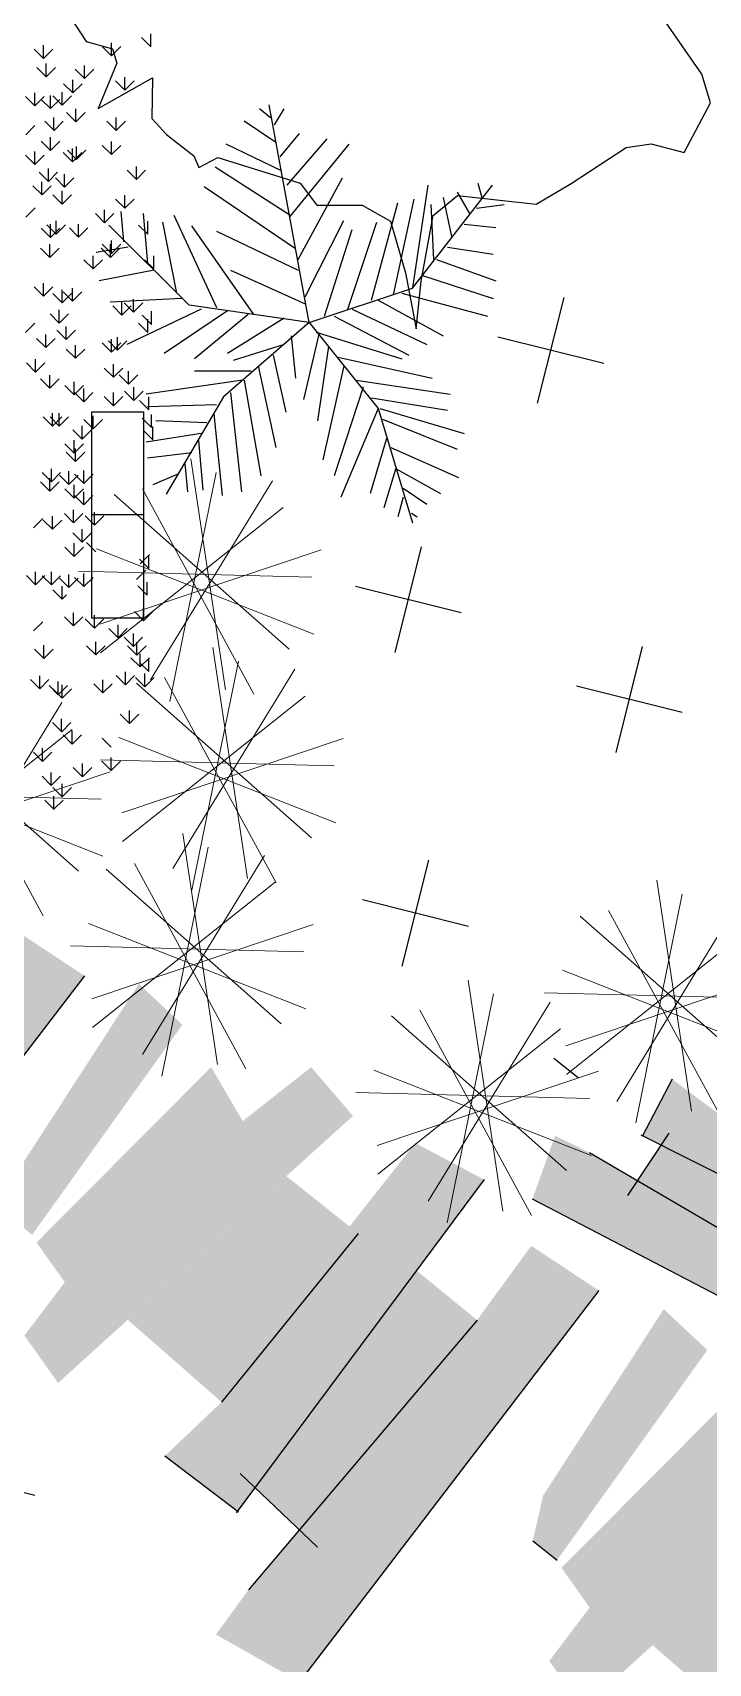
# Model space of a CAD drawing. Header units: millimetres. Extents: x 1933 to 24107, y 1228 to 18074.
# Drawn here: x 16916 to 17900, y 14002 to 16374 of the extents above; entities that cross this region are included whole.
import ezdxf

# ---------------------------------------------------------------- set-up
doc = ezdxf.new("R2010")
doc.units = ezdxf.units.MM
doc.layers.add('marc det', color=74, linetype='Continuous', lineweight=18)
doc.styles.add('ATTR', font='romans.shx', dxfattribs={"width": 0.8, "height": 0.470416})

# ---------------------------------------------------------------- blocks, each defined once
blk = doc.blocks.new('fff')
at = {"color": 93}
for p, q in [((80799.9, 23710.9), (80683.3, 24344.1)), ((80702.9, 24234.5), (80610.4, 24296.4)), ((80686.8, 24306.7), (80654.6, 24332.5)), ((80698.9, 24286.1), (80727, 24332.5)), ((80715, 24193.2), (80771.3, 24260.3)), ((80735.1, 24110.7), (80851.8, 24244.8)), ((80719, 24152), (80558.1, 24229.3)), ((80743.1, 24017.9), (80916.2, 24229.3)), ((80743.1, 24023), (80525.9, 24162.3)), ((80759.2, 23925), (80493.7, 24105.5)), ((80767.3, 23894.1), (80896, 24131.3)), ((81099.8, 23810.9), (81333.1, 24110.8)), ((81101.3, 23811.5), (81145.5, 24110.7)), ((81290.4, 24115.9), (81302.4, 24074.6)), ((80980.5, 23775.4), (81057, 24059.1)), ((81044.9, 23790.9), (81105.3, 24069.4)), ((81153.6, 24054), (81161.6, 23894.1)), ((81189.8, 24074.6), (81213.9, 23961.1)), ((81230, 24090.1), (81266.2, 24028.2)), ((81286.3, 24043.6), (81366.8, 24054)), ((80260.3, 23945.6), (80252.3, 24033.3)), ((80316.6, 24028.2), (80328.7, 23883.7)), ((80373, 24002.4), (80413.2, 23796.1)), ((80405.2, 24023), (80529.9, 23754.8)), ((80787.4, 23785.7), (80900.1, 24007.5)), ((80912.1, 23749.6), (80996.6, 24002.4)), ((80450.1, 23760.9), (80216.8, 23994.2)), ((80638.5, 23734.2), (80457.5, 23992.1)), ((80529.9, 23976.6), (80767.3, 23863.1)), ((80843.7, 23729), (80924.2, 23981.7)), ((81250.1, 23997.2), (81342.7, 23986.9)), ((80272.4, 23930.2), (80179.8, 23914.7)), ((81201.8, 23930.2), (81334.6, 23909.5)), ((80348.8, 23863.1), (80187.9, 23832.2)), ((80570.1, 23863.1), (80787.4, 23765.1)), ((81169.6, 23894.1), (81342.7, 23832.2)), ((81129.4, 23847.6), (81334.6, 23780.6)), ((80429.3, 23780.6), (80220.1, 23770.3)), ((80799.9, 23710.9), (81099.8, 23810.9)), ((81000.7, 23775.4), (81189.8, 23672.3)), ((81069.1, 23796.1), (81318.5, 23729)), ((80485.6, 23749.6), (80268.4, 23646.5)), ((80562.1, 23744.5), (80377, 23620.7)), ((80799.9, 23710.9), (80450.1, 23760.9)), ((80622.4, 23734.2), (80465.5, 23605.2)), ((80727, 23723.8), (80562.1, 23620.7)), ((80871.9, 23729), (81089.2, 23615.5)), ((80924.2, 23749.6), (81141.5, 23646.5)), ((80799.9, 23710.9), (80550, 23494.4)), ((80747.2, 23672.3), (80759.2, 23548.5)), ((80827.6, 23677.4), (80783.4, 23486.6)), ((80799.9, 23710.9), (80999.9, 23461)), ((80819.6, 23682.6), (81069.1, 23605.2)), ((80727, 23646.5), (80578.2, 23600)), ((80855.8, 23641.3), (80823.6, 23424.7)), ((80650.6, 23584.6), (80702.9, 23347.3)), ((80694.9, 23615.5), (80731.1, 23450.4)), ((80900.1, 23584.6), (80839.7, 23311.2)), ((80884, 23610.4), (81157.6, 23548.5)), ((80606.3, 23543.3), (80324.7, 23502)), ((80630.5, 23569.1), (80465.5, 23569.1)), ((80610.4, 23543.3), (80658.7, 23264.7)), ((80936.3, 23543.3), (81209.9, 23502)), ((80550, 23494.4), (80383.4, 23211.1)), ((80570.1, 23507.2), (80602.3, 23218.3)), ((80956.4, 23522.7), (80871.9, 23264.7)), ((80980.5, 23491.7), (81201.8, 23455.6)), ((80529.9, 23471.1), (80328.7, 23465.9)), ((80521.8, 23445.3), (80546, 23208)), ((81000.7, 23460.8), (80892, 23202.8)), ((80999.9, 23461), (81099.8, 23127.8)), ((81004.7, 23460.8), (81250.1, 23388.5)), ((80485.6, 23388.5), (80324.7, 23362.8)), ((80501.7, 23419.5), (80352.8, 23424.7)), ((81012.7, 23429.8), (81230, 23342.1)), ((80477.6, 23367.9), (80489.7, 23223.5)), ((81024.8, 23373.1), (80976.5, 23213.2)), ((81036.9, 23347.3), (81234, 23259.6)), ((80457.5, 23331.8), (80328.7, 23316.3)), ((80437.3, 23300.9), (80445.4, 23218.3)), ((80417.2, 23269.9), (80344.8, 23239)), ((81053, 23290.5), (81016.7, 23171.9)), ((81053, 23285.4), (81181.7, 23213.2)), ((81073.1, 23202.8), (81057, 23146.1)), ((81073.1, 23228.6), (81141.5, 23182.2)), ((81097.2, 23156.4), (81113.3, 23146.1))]:
    blk.add_line(p, q, dxfattribs=at)
at = {"color": 93, "style": 'ATTR', "width": 0.8, "flags": 9}
blk.add_attdef('ESTCODE', (80799.9, 23710.9), '', height=0.00304, dxfattribs=at)
blk = doc.blocks.new('pzzzzzzzzz')
at = {"layer": 'marc det', "color": 85, "lineweight": 0}
for p, q in [((-11.9, 110.3), (16.9, -81.7)), ((-29.4, -91.4), (9.2, 98.8)), ((40.6, -85.3), (-52.1, 85.3)), ((56.1, 92.1), (-45.3, -73.5)), ((-87.1, -51.1), (64.8, 69.8)), ((-75.6, 80.6), (69.9, -48)), ((90.3, -35.5), (-90.3, 35.5)), ((96.4, 34.5), (-87.6, -27.2)), ((-105.3, 16.8), (88.8, 11.8))]:
    blk.add_line(p, q, dxfattribs=at)

msp = doc.modelspace()

# ---------------------------------------------------------------- hatches: boundary and pattern name
h = msp.add_hatch(color=30)
h.set_gradient(color1=(250, 136, 5), one_color=1, tint=1, name='INVCURVED')
h.paths.add_polyline_path([(16991.6, 15002.6), (16893.4, 15067.6), (16814.6, 14959.7), (16481.8, 14567.2), (16434.5, 14502.4), (16556.3, 14433.5)])
h.paths.add_polyline_path([(16814.6, 14959.7), (16726.4, 15031.8), (16491.5, 14715.9), (16556, 14654.7)], flags=17)
h.paths.add_polyline_path([(16824.7, 15164), (16724.4, 15217.2), (16629, 15095.8), (16641.7, 15085.7), (16442.8, 14840.4), (16442.6, 14840.5), (16360.4, 14762.1), (16466, 14681.7)])
for points in [[(17134.3, 14931.3), (17070.9, 14990.8), (16895.4, 14719.7), (16880.3, 14653.8), (16915.7, 14625.9)], [(17898.1, 14458.2), (17834.7, 14517.7), (17659.1, 14246.5), (17644.1, 14180.6), (17679.5, 14152.7)]]:
    msp.add_hatch(color=30).paths.add_polyline_path(points)
h = msp.add_hatch(color=30)
h.paths.add_polyline_path([(17390.2, 14627.8), (17285.7, 14711.1), (17054.8, 14502.1), (17191.2, 14382.6), (17192.1, 14383.5)])
h.paths.add_polyline_path([(17382.5, 14798.8), (17321.7, 14869.6), (17222.1, 14791.2), (17223.2, 14789.2), (16965.3, 14553.8), (16963.1, 14556.9), (16904.3, 14479.2), (16953.4, 14410.4)])
h.paths.add_polyline_path([(17223.2, 14789.2), (17176.1, 14869.8), (16922, 14614.6), (16965.3, 14553.8)])
h = msp.add_hatch(color=30)
h.set_gradient(color1=(250, 136, 5), one_color=1, tint=1, name='INVCURVED')
h.paths.add_polyline_path([(18088.3, 14445.8), (18121.4, 14521.3), (18037.5, 14562.7), (17726.8, 14745.1), (17676.5, 14770), (17643.6, 14677.7)])
h.paths.add_polyline_path([(18037.5, 14562.7), (18076.6, 14632.2), (17830.6, 14756.3), (17796.1, 14704.5)], flags=17)
h.paths.add_polyline_path([(18179.6, 14580.3), (18204.3, 14655.8), (18109.1, 14707), (18103.6, 14697.1), (17910.6, 14804.8), (17910.6, 14804.9), (17846.7, 14852.2), (17803.9, 14769.7)])
h = msp.add_hatch(color=30)
h.set_gradient(color1=(250, 136, 5), one_color=1, tint=1, name='INVCURVED')
h.paths.add_polyline_path([(17740.2, 14544.8), (17641.9, 14609.8), (17563.1, 14501.8), (17230.3, 14109.3), (17183, 14044.5), (17304.8, 13975.6)])
h.paths.add_polyline_path([(17563.1, 14501.8), (17474.9, 14573.9), (17240, 14258), (17304.5, 14196.8)], flags=17)
h.paths.add_polyline_path([(17573.2, 14706.1), (17473, 14759.3), (17377.5, 14637.9), (17390.2, 14627.8), (17191.3, 14382.5), (17191.2, 14382.6), (17108.9, 14304.2), (17214.6, 14223.8)])
h = msp.add_hatch(color=30)
h.paths.add_polyline_path([(18154, 14154.7), (18049.5, 14238), (17818.5, 14029), (17954.9, 13909.5), (17955.9, 13910.3)])
h.paths.add_polyline_path([(18146.3, 14325.6), (18085.5, 14396.5), (17985.8, 14318.1), (17987, 14316), (17729.1, 14080.6), (17726.9, 14083.7), (17668.1, 14006.1), (17717.1, 13937.2)])
h.paths.add_polyline_path([(17987, 14316), (17939.9, 14396.7), (17685.8, 14141.4), (17729.1, 14080.6)])

# ---------------------------------------------------------------- linework, layer by layer
at = {"color": 85}
for p, q in [((17088.3, 16353.6), (17074.8, 16367.1)), ((17088.3, 16353.6), (17088.3, 16372.7)), ((16932, 16336.7), (16918.5, 16350.2)), ((16932, 16336.7), (16932, 16355.8)), ((16932, 16336.7), (16945.5, 16350.2)), ((17031, 16340.5), (17017.6, 16353.9)), ((17031, 16340.5), (17031, 16359.5)), ((17031, 16340.5), (17044.5, 16353.9)), ((16936, 16310.1), (16922.6, 16323.5)), ((16936, 16310), (16936, 16329.1)), ((16936, 16310.1), (16949.5, 16323.5)), ((16991.7, 16307.5), (16978.2, 16320.9)), ((16991.7, 16307.5), (16991.7, 16326.5)), ((16991.7, 16307.5), (17005.2, 16320.9)), ((16974.9, 16286.5), (16961.4, 16300)), ((16974.9, 16286.5), (16974.9, 16305.5)), ((16974.9, 16286.5), (16988.4, 16300)), ((17050.5, 16290.7), (17037, 16304.2)), ((17050.5, 16290.7), (17050.5, 16309.7)), ((17050.5, 16290.7), (17064, 16304.2)), ((16919.7, 16267.8), (16906.2, 16281.3)), ((16919.6, 16267.8), (16919.6, 16286.8)), ((16919.7, 16267.8), (16933.1, 16281.3)), ((16942.3, 16263.7), (16928.8, 16277.1)), ((16942.3, 16263.7), (16942.3, 16282.7)), ((16942.3, 16263.7), (16955.8, 16277.1)), ((16959.2, 16268.6), (16945.7, 16282.1)), ((16959.2, 16268.6), (16959.2, 16287.7)), ((16959.2, 16268.6), (16972.7, 16282.1)), ((16947.4, 16231.8), (16947.4, 16250.8)), ((16979.1, 16244.5), (16965.6, 16258)), ((16979.1, 16244.5), (16979.1, 16263.6)), ((16979.1, 16244.5), (16992.6, 16258)), ((17037.9, 16231.9), (17037.9, 16251)), ((16906.3, 16225.6), (16919.7, 16239.1)), ((16947.5, 16231.8), (16934, 16245.3)), ((16947.5, 16231.8), (16960.9, 16245.3)), ((17037.9, 16231.9), (17024.4, 16245.4)), ((17037.9, 16231.9), (17051.4, 16245.4)), ((16919.6, 16182.4), (16919.6, 16201.4)), ((16942.3, 16203), (16928.8, 16216.4)), ((16942.3, 16203), (16942.3, 16222)), ((16942.3, 16203), (16955.8, 16216.4)), ((16974.2, 16186.5), (16960.8, 16200)), ((16980.4, 16189.6), (16966.9, 16203.1)), ((16974.2, 16186.5), (16974.2, 16205.6)), ((16974.2, 16186.5), (16987.7, 16200)), ((16980.4, 16189.6), (16980.4, 16208.6)), ((16980.4, 16189.6), (16993.9, 16203.1)), ((17031, 16196.8), (17017.6, 16210.3)), ((17031, 16196.8), (17031, 16215.8)), ((17031, 16196.8), (17044.5, 16210.3)), ((16919.7, 16182.4), (16906.2, 16195.9)), ((16919.7, 16182.4), (16933.1, 16195.9)), ((16939.2, 16157.7), (16939.2, 16176.7)), ((17067.3, 16160.6), (17067.3, 16179.7)), ((16939.2, 16157.7), (16925.7, 16171.2)), ((16929.9, 16138.1), (16929.9, 16157.2)), ((16939.2, 16157.7), (16952.7, 16171.2)), ((16962.9, 16149.5), (16949.4, 16162.9)), ((16962.9, 16149.5), (16962.9, 16168.5)), ((16962.9, 16149.5), (16976.4, 16162.9)), ((17067.3, 16160.6), (17053.8, 16174.1)), ((17067.3, 16160.6), (17080.8, 16174.1)), ((16930, 16138.2), (16916.5, 16151.6)), ((16930, 16138.2), (16943.4, 16151.6)), ((16959.2, 16124.9), (16945.7, 16138.4)), ((16959.2, 16124.9), (16959.2, 16144)), ((16959.2, 16124.9), (16972.7, 16138.4)), ((17050.5, 16118.7), (17037, 16132.1)), ((17050.5, 16118.7), (17050.5, 16137.7)), ((17050.5, 16118.7), (17064, 16132.1)), ((16906.3, 16106), (16919.8, 16119.5)), ((17021.1, 16097.7), (17007.6, 16111.2)), ((17021.1, 16097.7), (17021.1, 16116.7)), ((17021.1, 16097.7), (17034.6, 16111.2)), ((16942.3, 16076.4), (16928.8, 16089.9)), ((16950.6, 16081.3), (16937.1, 16094.8)), ((16942.3, 16076.4), (16942.3, 16095.5)), ((16942.3, 16076.4), (16955.8, 16089.9)), ((16950.5, 16081.3), (16950.5, 16100.4)), ((16950.6, 16081.3), (16964, 16094.8)), ((16983.3, 16076.7), (16969.8, 16090.2)), ((16983.3, 16076.7), (16983.3, 16095.7)), ((16983.3, 16076.7), (16996.8, 16090.2)), ((17084.1, 16080.9), (17070.6, 16094.4)), ((17084.1, 16080.9), (17084.1, 16099.9)), ((16941.3, 16047.4), (16927.8, 16060.9)), ((16941.3, 16047.4), (16941.3, 16066.4)), ((16941.3, 16047.4), (16954.8, 16060.9)), ((17029.5, 16047.3), (17016, 16060.8)), ((17031, 16053.1), (17017.6, 16066.6)), ((17029.5, 16047.3), (17029.5, 16066.4)), ((17029.5, 16047.3), (17043, 16060.8)), ((17031, 16053.1), (17031, 16072.1)), ((17031, 16053.1), (17044.5, 16066.6)), ((17004.3, 16030.6), (16990.8, 16044)), ((17004.3, 16030.5), (17004.3, 16049.6)), ((17004.3, 16030.6), (17017.8, 16044)), ((17092.5, 16030.6), (17079, 16044)), ((17092.5, 16030.5), (17092.5, 16049.6)), ((16932, 15990.8), (16932, 16009.8)), ((16932, 15990.8), (16918.6, 16004.3)), ((16932, 15990.8), (16945.5, 16004.3)), ((16959.2, 15981.3), (16945.7, 15994.7)), ((16959.2, 15981.2), (16959.2, 16000.3)), ((16959.2, 15981.3), (16972.7, 15994.7)), ((16974.2, 15983.6), (16960.8, 15997.1)), ((16974.2, 15983.6), (16974.2, 16002.6)), ((16974.2, 15983.6), (16987.7, 15997.1)), ((17063.1, 15967.6), (17063.1, 15986.7)), ((16955.1, 15951.9), (16941.7, 15965.3)), ((16955.1, 15951.9), (16955.1, 15970.9)), ((16955.1, 15951.9), (16968.6, 15965.3)), ((17046.3, 15963.4), (17032.8, 15976.9)), ((17046.3, 15963.4), (17046.3, 15982.5)), ((17046.3, 15963.4), (17059.8, 15976.9)), ((17063.1, 15967.6), (17049.6, 15981.1)), ((17063.1, 15967.6), (17076.6, 15981.1)), ((17089.3, 15949.9), (17075.8, 15963.4)), ((17089.3, 15949.9), (17089.3, 15968.9)), ((16905.8, 15938.1), (16919.3, 15951.5)), ((16965.2, 15928), (16951.7, 15941.5)), ((16965.2, 15928), (16965.2, 15947)), ((16965.2, 15928), (16978.7, 15941.5)), ((17084.1, 15938.3), (17070.6, 15951.7)), ((17084.1, 15938.2), (17084.1, 15957.3)), ((16935.5, 15916.1), (16922, 15929.6)), ((16935.5, 15916.1), (16935.5, 15935.1)), ((16935.5, 15916.1), (16949, 15929.6)), ((16978.8, 15900.6), (16978.8, 15919.6)), ((17031, 15909.4), (17017.6, 15922.9)), ((17040, 15912.4), (17026.5, 15925.9)), ((17031, 15909.4), (17031, 15928.5)), ((17031, 15909.4), (17044.5, 15922.9)), ((17039.9, 15912.4), (17039.9, 15931.5)), ((17040, 15912.4), (17053.4, 15925.9)), ((16920.6, 15880.5), (16907.2, 15894)), ((16920.6, 15880.5), (16920.6, 15899.5)), ((16920.6, 15880.5), (16934.1, 15894)), ((16978.8, 15900.6), (16965.3, 15914.1)), ((16978.8, 15900.6), (16992.3, 15914.1)), ((17034, 15873), (17034, 15892)), ((16941.3, 15857.2), (16927.8, 15870.7)), ((16941.3, 15857.2), (16941.3, 15876.2)), ((16941.3, 15857.2), (16954.8, 15870.7)), ((17034.1, 15873), (17020.6, 15886.4)), ((17034.1, 15873), (17047.5, 15886.4)), ((17055.8, 15863.1), (17042.3, 15876.5)), ((17055.8, 15863.1), (17042.3, 15876.5)), ((17055.8, 15863.1), (17055.8, 15882.1)), ((17055.8, 15863.1), (17055.8, 15882.1)), ((17055.8, 15863.1), (17069.3, 15876.5)), ((17055.8, 15863.1), (17069.3, 15876.5)), ((16976.8, 15847.3), (16963.4, 15860.8)), ((16976.8, 15847.3), (16976.8, 15866.4)), ((16976.8, 15847.3), (16990.3, 15860.8)), ((16990.6, 15837.5), (16977.2, 15850.9)), ((16990.6, 15837.5), (16990.6, 15856.5)), ((16990.6, 15837.5), (17004.1, 15850.9)), ((17034.1, 15831.6), (17020.6, 15845)), ((17034, 15831.5), (17034, 15850.6)), ((17034.1, 15831.6), (17047.5, 15845)), ((17063.7, 15839.4), (17050.2, 15852.9)), ((17063.6, 15839.4), (17063.6, 15858.5)), ((17063.7, 15839.4), (17077.1, 15852.9)), ((17085.3, 15825.6), (17085.3, 15844.7)), ((16945.2, 15802), (16945.2, 15821)), ((16955.1, 15801.9), (16955.1, 15820.9)), ((17085.4, 15825.6), (17071.9, 15839.1)), ((16945.3, 15802), (16931.8, 15815.4)), ((16955.1, 15801.9), (16941.7, 15815.3)), ((16945.3, 15802), (16958.7, 15815.4)), ((16955.1, 15801.9), (16968.6, 15815.3)), ((16988.4, 15783.1), (16974.9, 15796.6)), ((16988.3, 15783.1), (16988.3, 15802.2)), ((16988.4, 15783.1), (17001.8, 15796.6)), ((17004.5, 15798), (16991, 15811.5)), ((17004.5, 15798), (16991, 15811.5)), ((17004.4, 15798), (17004.4, 15817)), ((17004.4, 15798), (17004.4, 15817)), ((17004.5, 15798), (17017.9, 15811.5)), ((17004.5, 15798), (17017.9, 15811.5)), ((17089.3, 15799.9), (17075.8, 15813.4)), ((17089.3, 15799.9), (17089.3, 15818.9)), ((17091.3, 15782.2), (17091.3, 15801.2)), ((17091.3, 15782.2), (17091.3, 15801.2)), ((16976.8, 15762.5), (16963.4, 15776)), ((16976.8, 15762.5), (16976.8, 15781.6)), ((16976.8, 15762.5), (16990.3, 15776)), ((17091.3, 15782.2), (17077.8, 15795.7)), ((17091.3, 15782.2), (17077.8, 15795.7)), ((16978.8, 15750.6), (16965.3, 15764.1)), ((16978.8, 15750.6), (16978.8, 15769.6)), ((16978.8, 15750.6), (16992.3, 15764.1)), ((16943.6, 15721), (16930.1, 15734.4)), ((16941.3, 15707.2), (16941.3, 15726.2)), ((16943.6, 15721), (16943.6, 15740)), ((16943.6, 15721), (16957.1, 15734.4)), ((16968.9, 15717.2), (16955.5, 15730.6)), ((16968.9, 15717.2), (16968.9, 15736.2)), ((16968.9, 15717.2), (16982.4, 15730.6)), ((16990.9, 15718.5), (16977.4, 15732)), ((16990.8, 15718.5), (16990.8, 15737.5)), ((16990.9, 15718.5), (17004.3, 15732)), ((16941.3, 15707.2), (16927.8, 15720.7)), ((16941.3, 15707.2), (16954.8, 15720.7)), ((16976.8, 15697.3), (16963.4, 15710.8)), ((16976.8, 15697.3), (16976.8, 15716.4)), ((16976.8, 15697.3), (16990.3, 15710.8)), ((16990.6, 15687.5), (16990.6, 15706.5)), ((16975.9, 15661.3), (16975.9, 15680.4)), ((16990.6, 15687.5), (16977.2, 15700.9)), ((16990.6, 15687.5), (17004.1, 15700.9)), ((16917.6, 15654), (16931.1, 15667.5)), ((16945.3, 15652), (16931.8, 15665.4)), ((16945.2, 15652), (16945.2, 15671)), ((16945.3, 15652), (16958.7, 15665.4)), ((16975.9, 15661.3), (16962.5, 15674.8)), ((16975.9, 15661.3), (16989.4, 15674.8)), ((17006.4, 15658), (16993, 15671.5)), ((17006.4, 15658), (17006.4, 15677)), ((17006.4, 15658), (17019.9, 15671.5)), ((16988.4, 15633.1), (16974.9, 15646.6)), ((16976.8, 15612.5), (16976.8, 15631.6)), ((16988.3, 15633.1), (16988.3, 15652.2)), ((16988.4, 15633.1), (17001.8, 15646.6)), ((17008.3, 15619.1), (16994.8, 15632.5)), ((16976.8, 15612.5), (16963.4, 15626)), ((16976.8, 15612.5), (16990.3, 15626)), ((17085.4, 15594.9), (17071.9, 15608.3)), ((17072.9, 15601.7), (17086.4, 15615.1)), ((17085.3, 15594.9), (17085.3, 15613.9)), ((16920.7, 15571.1), (16907.2, 15584.6)), ((16920.6, 15571.1), (16920.6, 15590.2)), ((16920.7, 15571.1), (16934.1, 15584.6)), ((16943.6, 15571), (16930.1, 15584.4)), ((16943.6, 15571), (16943.6, 15590)), ((16943.6, 15571), (16957.1, 15584.4)), ((16968.9, 15567.2), (16968.9, 15586.2)), ((16990.8, 15568.5), (16990.8, 15587.5)), ((17067.6, 15579), (17081.1, 15592.5)), ((17067.6, 15579), (17081.1, 15592.5)), ((16959.2, 15550.2), (16945.7, 15563.7)), ((16968.9, 15567.2), (16955.5, 15580.6)), ((16959.2, 15550.2), (16959.2, 15569.2)), ((16968.9, 15567.2), (16982.4, 15580.6)), ((16990.9, 15568.5), (16977.4, 15582)), ((16990.9, 15568.5), (17004.3, 15582)), ((17082.9, 15556.1), (17069.4, 15569.5)), ((17082.8, 15556.1), (17082.8, 15575.1)), ((16959.2, 15550.2), (16965.4, 15556.4)), ((17077.9, 15518.8), (17077.9, 15537.8)), ((16917.6, 15504), (16931.1, 15517.5)), ((16975.9, 15511.3), (16962.5, 15524.8)), ((16975.9, 15511.3), (16975.9, 15530.4)), ((16975.9, 15511.3), (16989.4, 15524.8)), ((17006.4, 15508), (16993, 15521.5)), ((17006.4, 15508), (17006.4, 15527)), ((17006.4, 15508), (17019.9, 15521.5)), ((17040.6, 15493.9), (17040.6, 15513)), ((17077.9, 15518.8), (17064.4, 15532.2)), ((17077.9, 15518.8), (17091.4, 15532.2)), ((17008.2, 15469.1), (17008.2, 15488.1)), ((17040.6, 15493.9), (17027.1, 15507.4)), ((17040.6, 15493.9), (17054.1, 15507.4)), ((17063, 15481.5), (17049.5, 15495)), ((17062.9, 15481.5), (17062.9, 15500.5)), ((17063, 15481.5), (17076.4, 15495)), ((17067.8, 15468.7), (17067.8, 15487.7)), ((16932.6, 15464.1), (16919.1, 15477.6)), ((16932.6, 15464.1), (16932.6, 15483.2)), ((16932.6, 15464.1), (16946.1, 15477.6)), ((17008.3, 15469.1), (16994.8, 15482.5)), ((17008.3, 15469.1), (17021.7, 15482.5)), ((17067.8, 15468.7), (17054.3, 15482.2)), ((17072.9, 15451.7), (17059.4, 15465.1)), ((17067.8, 15468.7), (17081.3, 15482.2)), ((17072.9, 15451.7), (17072.9, 15470.7)), ((17072.9, 15451.7), (17086.4, 15465.1)), ((17051.3, 15425.7), (17051.3, 15444.7)), ((17085.4, 15444.9), (17071.9, 15458.3)), ((17079.5, 15423), (17079.5, 15442)), ((17085.3, 15444.9), (17085.3, 15463.9)), ((16926.6, 15419.8), (16913.1, 15433.2)), ((16926.6, 15419.8), (16926.6, 15438.8)), ((16926.6, 15419.8), (16940.1, 15433.2)), ((16953.7, 15411.3), (16940.3, 15424.8)), ((16959.2, 15406.5), (16945.7, 15420)), ((16953.7, 15411.3), (16953.7, 15430.3)), ((16953.7, 15411.3), (16967.2, 15424.8)), ((16959.2, 15406.5), (16959.2, 15425.6)), ((16959.2, 15406.5), (16972.7, 15420)), ((17018.7, 15413.8), (17005.2, 15427.3)), ((17018.7, 15413.8), (17018.7, 15432.9)), ((17018.7, 15413.8), (17032.2, 15427.3)), ((17051.4, 15425.7), (17037.9, 15439.2)), ((17051.4, 15425.7), (17064.8, 15439.2)), ((17079.5, 15423), (17066, 15436.4)), ((17079.5, 15423), (17093, 15436.4)), ((16958.6, 15357.2), (16945.1, 15370.7)), ((16958.5, 15357.2), (16958.5, 15376.3)), ((16958.6, 15357.2), (16972, 15370.7)), ((17057.3, 15369.3), (17043.8, 15382.8)), ((17057.3, 15369.3), (17057.3, 15388.4)), ((17057.3, 15369.3), (17070.8, 15382.8)), ((16974.1, 15339.6), (16960.7, 15353.1)), ((16974.1, 15339.6), (16974.1, 15358.7)), ((16974.1, 15339.6), (16987.6, 15353.1)), ((17030.8, 15334.9), (17017.6, 15348.1)), ((16930.9, 15314.4), (16917.4, 15327.9)), ((16930.8, 15314.4), (16930.8, 15333.4)), ((16930.9, 15314.4), (16944.3, 15327.9)), ((16943.4, 15279.1), (16943.4, 15298.2)), ((16989, 15292.1), (16975.5, 15305.6)), ((16989, 15292.1), (16989, 15311.2)), ((16989, 15292.1), (17002.5, 15305.6)), ((17030.6, 15301), (17017.1, 15314.5)), ((17030.5, 15301), (17030.5, 15320.1)), ((17030.6, 15301), (17044, 15314.5)), ((16943.5, 15279.1), (16930, 15292.6)), ((16943.5, 15279.1), (16956.9, 15292.6)), ((16959.2, 15262.8), (16945.7, 15276.3)), ((16959.2, 15262.8), (16959.2, 15281.9)), ((16959.2, 15262.8), (16972.7, 15276.3)), ((16947.4, 15244.7), (16933.9, 15258.1)), ((16947.4, 15244.6), (16947.4, 15263.7)), ((16947.4, 15244.7), (16960.9, 15258.1))]:
    msp.add_line(p, q, dxfattribs=at)
at = {"color": 92}
for p, q in [((17651.2, 15835.1), (17689.7, 15989.1)), ((17747.5, 15892.9), (17593.4, 15931.4)), ((17443.8, 15472.5), (17482.3, 15626.5)), ((17540, 15530.2), (17386, 15568.8)), ((17765.3, 15327.4), (17803.8, 15481.5)), ((17861.5, 15385.2), (17707.5, 15423.7)), ((17454.1, 15016.6), (17492.7, 15170.6)), ((17550.4, 15074.4), (17396.4, 15112.9)), ((16919.5, 14246.5), (16765.5, 14285))]:
    msp.add_line(p, q, dxfattribs=at)
at = {"color": 253}
for p, q in [((17002.5, 15822.8), (17077.5, 15822.8)), ((17002.5, 15522.8), (17002.5, 15822.8)), ((17077.5, 15822.8), (17077.5, 15522.8)), ((17077.5, 15672.8), (17002.5, 15672.8)), ((17077.5, 15522.8), (17002.5, 15522.8))]:
    msp.add_line(p, q, dxfattribs=at)
at = {"color": 32, "true_color": 0xe07000}
for p, q in [((16991.6, 15002.6), (16556.3, 14433.5)), ((17674.6, 14882.7), (17710, 14854.8)), ((17846.7, 14852.2), (17803.4, 14768.7)), ((17842.1, 14773.6), (17781.9, 14683.2)), ((18179.6, 14580.3), (17802, 14770.7)), ((18037.5, 14562.7), (17726.8, 14745.1)), ((17573.2, 14706.1), (17212.7, 14221.3)), ((18088.3, 14445.8), (17643.6, 14677.7)), ((17390.2, 14627.8), (17191.3, 14382.5)), ((17740.2, 14544.8), (17304.8, 13975.6)), ((17563.1, 14501.8), (17230.3, 14109.3)), ((17108.9, 14304.2), (17215.8, 14222.8)), ((17218.4, 14278.5), (17330.9, 14171.7)), ((17644.1, 14180.6), (17679.5, 14152.7))]:
    msp.add_line(p, q, dxfattribs=at)
msp.add_lwpolyline([(16950.5, 16428.6), (16994, 16361.5), (17032.5, 16350.6), (17038.8, 16329.8), (17011.7, 16263.7), (17090.6, 16308.6), (17090, 16249.5), (17111, 16226), (17150.9, 16195.1), (17158, 16178.1), (17185.9, 16192.7), (17305.5, 16155.3), (17330, 16123.3), (17395.7, 16123.2), (17437, 16099.9), (17458.9, 16025), (17474.4, 15943.3), (17481.9, 16012.9), (17499.2, 16108.4), (17534.8, 16137.4), (17648.8, 16124.7), (17699.8, 16154.9), (17780, 16207.4), (17816.4, 16212.7), (17864.6, 16200), (17902.9, 16271.9), (17890.3, 16313.6), (17687.5, 16606)])

# ---------------------------------------------------------------- block references
at = {"color": 92, "xscale": 0.4999999999881766, "yscale": 0.4999999999881766, "zscale": 0.4999999999881766}
msp.add_blockref('fff', (-23081, 4097.2), dxfattribs=at)
at = {"lineweight": 20, "xscale": 1.749999999697138, "yscale": 1.749999999697138, "zscale": 1.75}
for p in [(17167.3, 15561.4), (17199.6, 15287.1), (16860.6, 15238.8), (17155.7, 15016.5), (17845.5, 14948.4), (17571, 14803.2)]:
    msp.add_blockref('pzzzzzzzzz', p, dxfattribs=at)

# ---------------------------------------------------------------- texts
at = {"color": 253, "style": 'ATTR', "width": 0.8, "flags": 9}
for p in [(17002.5, 15672.8), (17002.5, 15522.8), (17002.5, 15522.8)]:
    msp.add_attdef('ESTCODE', p, '', height=0.00075, dxfattribs=at)

doc.saveas('drawing.dxf')
